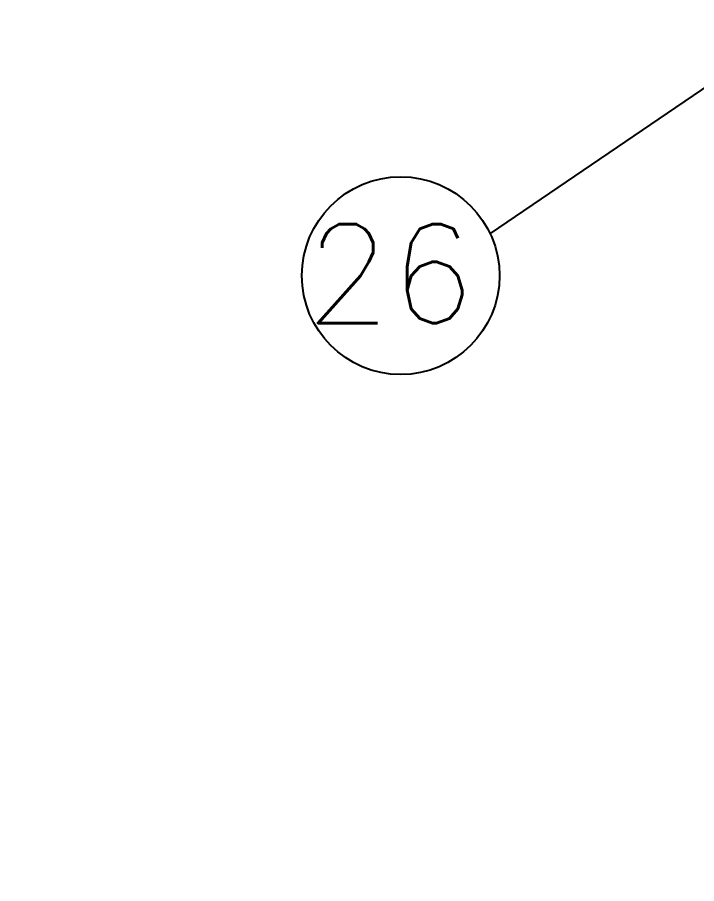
# Model space of a CAD drawing. Extents: x 14808 to 20058, y -13198 to -11680.
# Drawn here: x 18802.49 to 18836.86, y -12647.72 to -12603.91 of the extents above; entities that cross this region are included whole.
import ezdxf

# ---------------------------------------------------------------- set-up
doc = ezdxf.new("R2010")
doc.units = 0
doc.header["$LTSCALE"] = 7
doc.header["$MEASUREMENT"] = 0
doc.layers.get('0').update_dxf_attribs({"color": 2, "linetype": 'CONTINUOUS'})
doc.layers.add('DWG', color=7, linetype='CONTINUOUS')
doc.styles.add('GHS', font='romans', dxfattribs={"bigfont": 'ghs'})
doc.dimstyles.new('STANDARD$7', dxfattribs={"dimtxt": 3.5, "dimasz": 3, "dimexe": 1, "dimexo": 0.0625, "dimgap": 1, "dimtad": 1, "dimdec": 4, "dimzin": 0, "dimdsep": 46, "dimtxsty": 'GHS', "dimcen": 1, "dimclrt": 2, "dimadec": 0, "dimazin": 0, "dimtfac": 1, "dimtdec": 4, "dimtofl": 0, "dimtmove": 0, "dimatfit": 3, "dimfxl": 1, "dimtolj": 1, "dimtzin": 0, "dimarcsym": 0})
pattern_1 = [(45, (19485.0163, -12569.0005), (-1.122532, 1.122532), [])]

msp = doc.modelspace()

# ---------------------------------------------------------------- hatches: boundary and pattern name
at = {"linetype": 'Continuous', "lineweight": 0}
h = msp.add_hatch(dxfattribs=at)
h.set_pattern_fill('ANSI31', scale=0.5, style=0)
h.set_pattern_definition(pattern_1)
h.paths.add_polyline_path([(18805.25, -12640.945), (18805.283, -12640.68), (18805.039, -12640.737), (18805.006, -12641.002)], flags=0)
h = msp.add_hatch(dxfattribs=at)
h.set_pattern_fill('ANSI31', scale=0.5, style=0)
h.set_pattern_definition(pattern_1)
h.paths.add_polyline_path([(18805.439, -12640.9), (18805.473, -12640.636), (18805.317, -12640.672), (18805.284, -12640.937)], flags=0)
h = msp.add_hatch(dxfattribs=at)
h.set_pattern_fill('ANSI31', scale=0.5, style=0)
h.set_pattern_definition(pattern_1)
h.paths.add_polyline_path([(18805.614, -12640.86), (18805.759, -12640.826), (18805.793, -12640.561), (18805.648, -12640.595)], flags=0)
h = msp.add_hatch(dxfattribs=at)
h.set_pattern_fill('ANSI31', scale=0.5, style=0)
h.set_pattern_definition(pattern_1)
h.paths.add_polyline_path([(18806.401, -12640.419), (18805.971, -12640.519), (18805.938, -12640.784), (18806.368, -12640.683)], flags=0)
h = msp.add_hatch(dxfattribs=at)
h.set_pattern_fill('ANSI31', scale=0.5, style=0)
h.set_pattern_definition(pattern_1)
h.paths.add_polyline_path([(18808.205, -12640.8), (18807.813, -12640.596), (18807.78, -12640.861), (18808.172, -12641.065)], flags=0)
h = msp.add_hatch(dxfattribs=at)
h.set_pattern_fill('ANSI31', scale=0.5, style=0)
h.set_pattern_definition(pattern_1)
h.paths.add_polyline_path([(18802.859, -12641.234), (18802.827, -12641.482), (18803.199, -12641.529), (18803.215, -12641.405), (18803.26, -12641.41), (18803.528, -12641.347), (18803.561, -12641.083), (18803.246, -12641.156), (18803.262, -12641.032), (18803.014, -12641.001), (18802.983, -12641.249)], flags=0)
h = msp.add_hatch(dxfattribs=at)
h.set_pattern_fill('ANSI31', scale=0.5, style=0)
h.set_pattern_definition(pattern_1)
h.paths.add_polyline_path([(18803.756, -12641.294), (18804.136, -12641.205), (18804.17, -12640.941), (18803.789, -12641.029)], flags=0)
h = msp.add_hatch(dxfattribs=at)
h.set_pattern_fill('ANSI31', scale=0.5, style=0)
h.set_pattern_definition(pattern_1)
h.paths.add_polyline_path([(18808.467, -12641.218), (18808.5, -12640.954), (18808.368, -12640.885), (18808.335, -12641.149)], flags=0)
h = msp.add_hatch(dxfattribs=at)
h.set_pattern_fill('ANSI31', scale=0.5, style=0)
h.set_pattern_definition(pattern_1)
h.paths.add_polyline_path([(18809.609, -12641.531), (18809.256, -12641.347), (18809.222, -12641.611), (18809.576, -12641.795)], flags=0)
h = msp.add_hatch(dxfattribs=at)
h.set_pattern_fill('ANSI31', scale=0.5, style=0)
h.set_pattern_definition(pattern_1)
h.paths.add_polyline_path([(18810.193, -12641.834), (18809.846, -12641.654), (18809.813, -12641.919), (18810.16, -12642.099)], flags=0)
h = msp.add_hatch(dxfattribs=at)
h.set_pattern_fill('ANSI31', scale=0.5, style=0)
h.set_pattern_definition(pattern_1)
h.paths.add_polyline_path([(18811.013, -12642.511), (18811.044, -12642.263), (18810.92, -12642.247), (18810.951, -12641.999), (18810.703, -12641.968), (18810.688, -12642.092), (18810.401, -12641.943), (18810.368, -12642.207), (18810.612, -12642.334), (18810.656, -12642.34), (18810.641, -12642.464)], flags=0)
h = msp.add_hatch(dxfattribs=at)
h.set_pattern_fill('ANSI31', scale=0.5, style=0)
h.set_pattern_definition(pattern_1)
h.paths.add_polyline_path([(18802.486, -12646.705), (18802.665, -12646.727), (18802.758, -12645.983), (18802.58, -12645.961)], flags=0)
h = msp.add_hatch(dxfattribs=at)
h.set_pattern_fill('ANSI31', scale=0.5, style=0)
h.set_pattern_definition(pattern_1)
h.paths.add_polyline_path([(18803.871, -12646.879), (18804.05, -12646.902), (18804.143, -12646.157), (18803.964, -12646.135)], flags=0)
h = msp.add_hatch(dxfattribs=at)
h.set_pattern_fill('ANSI31', scale=0.5, style=0)
h.set_pattern_definition(pattern_1)
h.paths.add_polyline_path([(18804.728, -12646.231), (18804.562, -12646.21), (18804.469, -12646.954), (18804.635, -12646.975)], flags=0)
h = msp.add_hatch(dxfattribs=at)
h.set_pattern_fill('ANSI31', scale=0.5, style=0)
h.set_pattern_definition(pattern_1)
h.paths.add_polyline_path([(18808.162, -12646.663), (18807.996, -12646.642), (18807.902, -12647.386), (18808.068, -12647.407)], flags=0)
h = msp.add_hatch(dxfattribs=at)
h.set_pattern_fill('ANSI31', scale=0.5, style=0)
h.set_pattern_definition(pattern_1)
h.paths.add_polyline_path([(18810.144, -12646.912), (18809.966, -12646.889), (18809.872, -12647.633), (18810.051, -12647.656)], flags=0)
h = msp.add_hatch(dxfattribs=at)
h.set_pattern_fill('ANSI31', scale=0.5, style=0)
h.set_pattern_definition(pattern_1)
h.paths.add_polyline_path([(18810.535, -12647.717), (18810.566, -12647.469), (18810.765, -12647.494), (18810.827, -12646.998), (18810.571, -12646.965), (18810.478, -12647.71)], flags=0)

# ---------------------------------------------------------------- linework, layer by layer
msp.add_circle((18821.886, -12616.971), 5)

# ---------------------------------------------------------------- texts
at = {"layer": 'DWG', "style": 'GHS'}
msp.add_text('26', height=5, dxfattribs=at).set_placement((18817.062, -12619.368))

# ---------------------------------------------------------------- leaders
msp.add_leader([(18842.504, -12603.909), (18826.406, -12614.834)], dimstyle='STANDARD$7', override={"dimtxt": 3, "dimexo": 0.3, "dimgap": 2, "dimtad": 0, "dimdec": 1, "dimzin": 8, "dimcen": 0, "dimclrd": 2, "dimclre": 2, "dimazin": 2, "dimtp": 0.1, "dimtfac": 0.5, "dimtdec": 1, "dimfxl": 2.5, "dimarcsym": 1})

doc.saveas('drawing.dxf')
